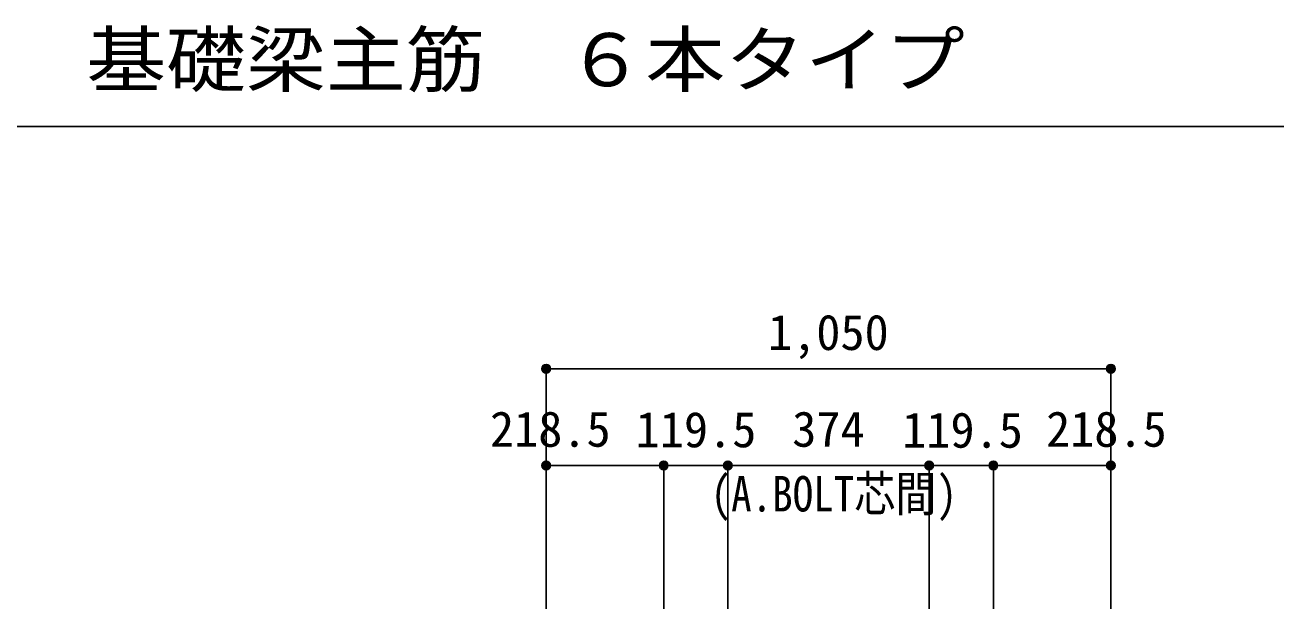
# Model space of a CAD drawing. Units: millimetres at full size, sheet at 1:30; details may follow other scales. Extents: x -5973 to 5954, y -4195 to 4201.
# Drawn here: x -942 to 1384, y -1120 to -33 of the extents above; entities that cross this region are included whole.
import ezdxf
from ezdxf.enums import TextEntityAlignment as Align

# ---------------------------------------------------------------- set-up
doc = ezdxf.new("R2010")
doc.units = ezdxf.units.MM
doc.header["$LTSCALE"] = 30
doc.header["$PDMODE"] = 32
doc.header["$PDSIZE"] = 15
for name, color, linetype in [('0-7', 4, 'Continuous'), ('0-D', 4, 'Continuous'), ('6-7_文字', 7, 'Continuous'), ('F-0_枠', 6, 'Continuous')]:
    doc.layers.add(name, color=color, linetype=linetype)
doc.styles.add('ＭＳ ゴシック', font='')
doc.styles.get('ＭＳ ゴシック').set_extended_font_data('MS Gothic')

msp = doc.modelspace()

# ---------------------------------------------------------------- linework, layer by layer
at = {"layer": '0-D'}
for p, q in [((27.44, -672.85), (27.44, -852.85)), ((27.44, -672.85), (1077.44, -672.85)), ((27.44, -672.85), (27.44, -852.85)), ((1077.44, -672.85), (1077.44, -852.85)), ((27.44, -852.85), (27.44, -1119.89)), ((27.44, -852.85), (27.44, -1119.89)), ((27.44, -852.85), (245.94, -852.85)), ((27.44, -852.85), (27.44, -1119.89)), ((245.94, -852.85), (245.94, -1119.89)), ((245.94, -852.85), (365.44, -852.85)), ((365.44, -852.85), (365.44, -1119.89)), ((365.44, -852.85), (739.44, -852.85)), ((739.44, -852.85), (739.44, -1119.89)), ((739.44, -852.85), (858.94, -852.85)), ((858.94, -852.85), (858.94, -1119.89)), ((1077.44, -852.85), (1077.44, -1119.89))]:
    msp.add_line(p, q, dxfattribs=at)
msp.add_lwpolyline([(858.94, -852.85), (1077.44, -852.85), (1077.44, -1119.89)], dxfattribs=at)
for centre, radius in [((27.44, -672.85), 8), ((27.44, -672.85), 7.2), ((27.44, -672.85), 6.4), ((27.44, -672.85), 5.6), ((27.44, -672.85), 4.8), ((27.44, -672.85), 4), ((27.44, -672.85), 3.2), ((27.44, -672.85), 2.4), ((27.44, -672.85), 1.6), ((27.44, -672.85), 0.8), ((1077.44, -672.85), 8), ((1077.44, -672.85), 7.2), ((1077.44, -672.85), 6.4), ((1077.44, -672.85), 5.6), ((1077.44, -672.85), 4.8), ((1077.44, -672.85), 4), ((1077.44, -672.85), 3.2), ((1077.44, -672.85), 2.4), ((1077.44, -672.85), 1.6), ((1077.44, -672.85), 0.8), ((27.44, -852.85), 8), ((27.44, -852.85), 7.2), ((27.44, -852.85), 6.4), ((27.44, -852.85), 5.6), ((27.44, -852.85), 4.8), ((27.44, -852.85), 4), ((27.44, -852.85), 3.2), ((27.44, -852.85), 2.4), ((27.44, -852.85), 1.6), ((27.44, -852.85), 0.8), ((245.94, -852.85), 8), ((245.94, -852.85), 8), ((245.94, -852.85), 7.2), ((245.94, -852.85), 7.2), ((245.94, -852.85), 6.4), ((245.94, -852.85), 6.4), ((245.94, -852.85), 5.6), ((245.94, -852.85), 5.6), ((245.94, -852.85), 4.8), ((245.94, -852.85), 4.8), ((245.94, -852.85), 4), ((245.94, -852.85), 4), ((245.94, -852.85), 3.2), ((245.94, -852.85), 3.2), ((245.94, -852.85), 2.4), ((245.94, -852.85), 2.4), ((245.94, -852.85), 1.6), ((245.94, -852.85), 1.6), ((245.94, -852.85), 0.8), ((245.94, -852.85), 0.8), ((365.44, -852.85), 8), ((365.44, -852.85), 8), ((365.44, -852.85), 7.2), ((365.44, -852.85), 7.2), ((365.44, -852.85), 6.4), ((365.44, -852.85), 6.4), ((365.44, -852.85), 5.6), ((365.44, -852.85), 5.6), ((365.44, -852.85), 4.8), ((365.44, -852.85), 4.8), ((365.44, -852.85), 4), ((365.44, -852.85), 4), ((365.44, -852.85), 3.2), ((365.44, -852.85), 3.2), ((365.44, -852.85), 2.4), ((365.44, -852.85), 2.4), ((365.44, -852.85), 1.6), ((365.44, -852.85), 1.6), ((365.44, -852.85), 0.8), ((365.44, -852.85), 0.8), ((739.44, -852.85), 8), ((739.44, -852.85), 8), ((739.44, -852.85), 7.2), ((739.44, -852.85), 7.2), ((739.44, -852.85), 6.4), ((739.44, -852.85), 6.4), ((739.44, -852.85), 5.6), ((739.44, -852.85), 5.6), ((739.44, -852.85), 4.8), ((739.44, -852.85), 4.8), ((739.44, -852.85), 4), ((739.44, -852.85), 4), ((739.44, -852.85), 3.2), ((739.44, -852.85), 3.2), ((739.44, -852.85), 2.4), ((739.44, -852.85), 2.4), ((739.44, -852.85), 1.6), ((739.44, -852.85), 1.6), ((739.44, -852.85), 0.8), ((739.44, -852.85), 0.8), ((858.94, -852.85), 8), ((858.94, -852.85), 8), ((858.94, -852.85), 7.2), ((858.94, -852.85), 7.2), ((858.94, -852.85), 6.4), ((858.94, -852.85), 6.4), ((858.94, -852.85), 5.6), ((858.94, -852.85), 5.6), ((858.94, -852.85), 4.8), ((858.94, -852.85), 4.8), ((858.94, -852.85), 4), ((858.94, -852.85), 4), ((858.94, -852.85), 3.2), ((858.94, -852.85), 3.2), ((858.94, -852.85), 2.4), ((858.94, -852.85), 2.4), ((858.94, -852.85), 1.6), ((858.94, -852.85), 1.6), ((858.94, -852.85), 0.8), ((858.94, -852.85), 0.8), ((1077.44, -852.85), 8), ((1077.44, -852.85), 7.2), ((1077.44, -852.85), 6.4), ((1077.44, -852.85), 5.6), ((1077.44, -852.85), 4.8), ((1077.44, -852.85), 4), ((1077.44, -852.85), 3.2), ((1077.44, -852.85), 2.4), ((1077.44, -852.85), 1.6), ((1077.44, -852.85), 0.8)]:
    msp.add_circle(centre, radius, dxfattribs=at)
at = {"layer": '0-D', "color": 7}
for p in [(27.44, -672.85), (1077.44, -672.85), (27.44, -852.85), (245.94, -852.85), (365.44, -852.85), (739.44, -852.85), (858.94, -852.85), (1077.44, -852.85)]:
    msp.add_point(p, dxfattribs=at)
at = {"layer": 'F-0_枠', "color": 2}
msp.add_line((-5972.88, -222.05), (3723.6, -222.05), dxfattribs=at)

# ---------------------------------------------------------------- texts
at = {"layer": '0-7', "style": 'ＭＳ ゴシック', "width": 0.85}
msp.add_text('(A.BOLT芯間)', height=65.98, dxfattribs=at).set_placement((333.23, -958.28), align=Align.BOTTOM_LEFT)
at = {"layer": '0-D', "style": 'ＭＳ ゴシック'}
for s, p in [('1,050', (439.94, -657.85)), ('218.5', (-77.06, -837.85)), ('119.5', (193.87, -838.81)), ('374', (484.94, -837.85)), ('119.5', (689.39, -839.65)), ('218.5', (956.94, -837.85))]:
    msp.add_text(s, height=65.98, dxfattribs=at).set_placement(p, align=Align.BOTTOM_LEFT)
at = {"layer": '6-7_文字', "color": 2, "style": 'ＭＳ ゴシック', "width": 1.1}
msp.add_text('\u3000\u3000基礎梁主筋\u3000６本タイプ', height=98.97, dxfattribs=at).set_placement((-1124.64, -177.05), align=Align.BOTTOM_LEFT)

doc.saveas('drawing.dxf')
